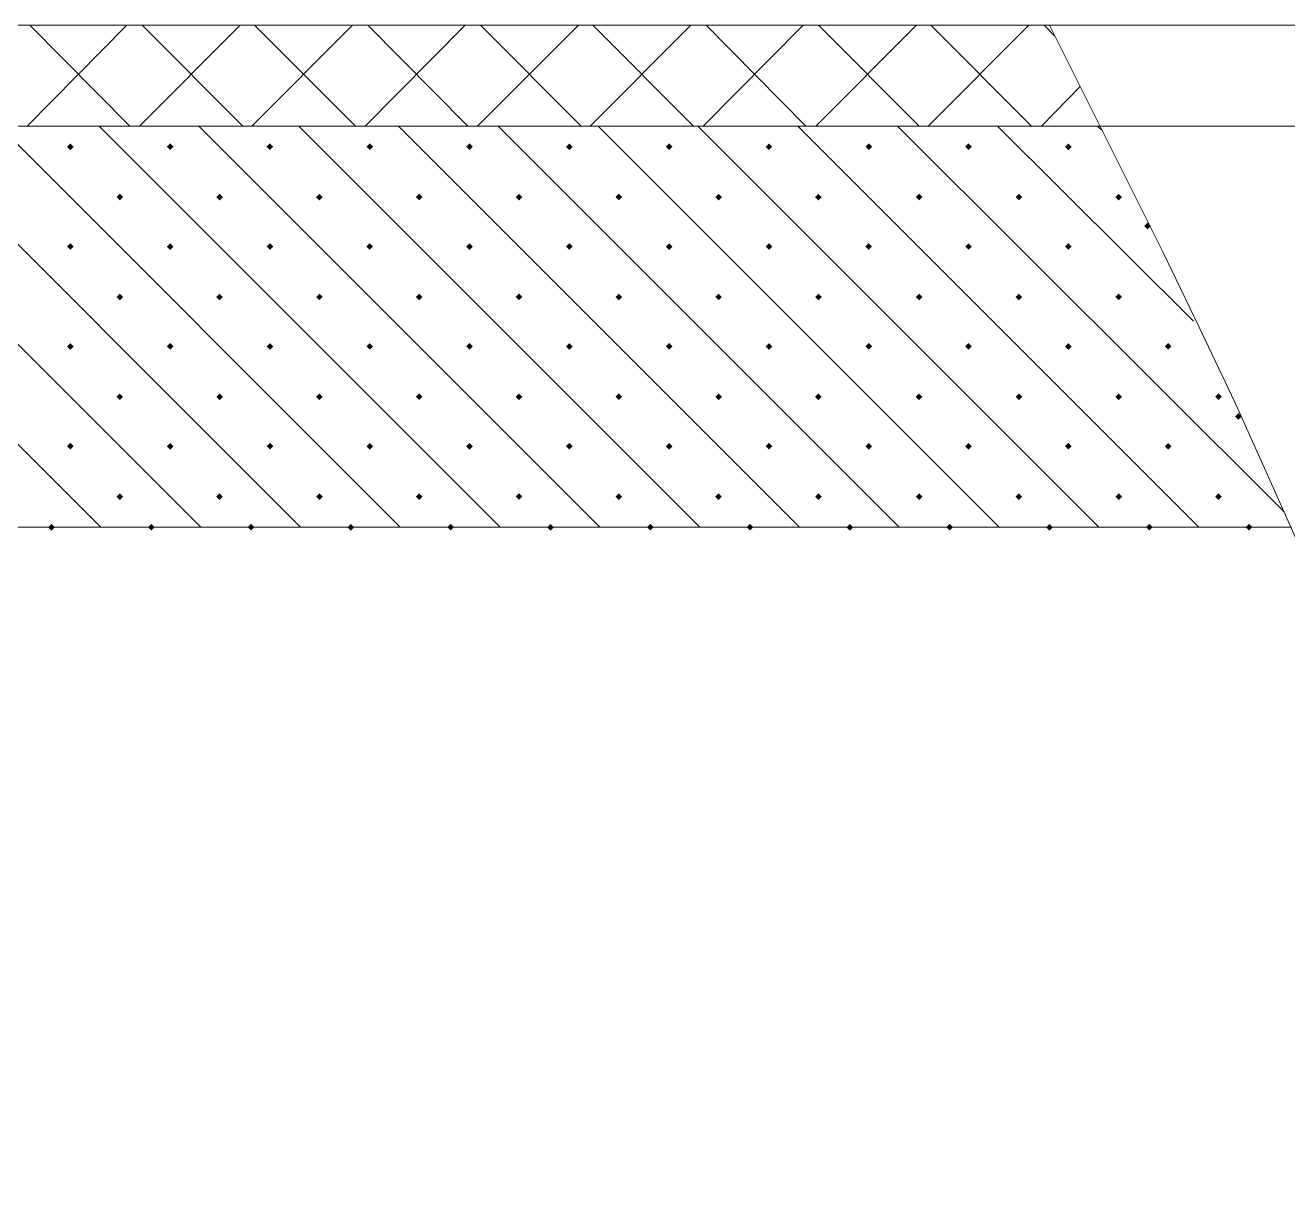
# Model space of a CAD drawing. Header units: millimetres. Extents: x 0 to 414, y 0 to 292.
# Drawn here: x 314.042 to 318.996, y 187.209 to 191.791 of the extents above; entities that cross this region are included whole.
import ezdxf

# ---------------------------------------------------------------- set-up
doc = ezdxf.new("R2010")
doc.units = ezdxf.units.MM

msp = doc.modelspace()

# ---------------------------------------------------------------- hatches: boundary and pattern name
h = msp.add_hatch(color=0)
h.dxf.hatch_style = 2
h.paths.add_polyline_path([(314.219167, 191.301864), (314.206114, 191.314917), (314.219167, 191.327969), (314.232219, 191.314917)])
h = msp.add_hatch(color=0)
h.dxf.hatch_style = 2
h.paths.add_polyline_path([(314.61075, 191.301864), (314.597697, 191.314917), (314.61075, 191.327969), (314.623803, 191.314917)])
h = msp.add_hatch(color=0)
h.dxf.hatch_style = 2
h.paths.add_polyline_path([(315.002333, 191.301864), (314.989281, 191.314917), (315.002333, 191.327969), (315.015386, 191.314917)])
h = msp.add_hatch(color=0)
h.dxf.hatch_style = 2
h.paths.add_polyline_path([(315.393917, 191.301864), (315.380864, 191.314917), (315.393917, 191.327969), (315.406969, 191.314917)])
h = msp.add_hatch(color=0)
h.dxf.hatch_style = 2
h.paths.add_polyline_path([(315.7855, 191.301864), (315.772447, 191.314917), (315.7855, 191.327969), (315.798553, 191.314917)])
h = msp.add_hatch(color=0)
h.dxf.hatch_style = 2
h.paths.add_polyline_path([(316.177083, 191.301864), (316.164031, 191.314917), (316.177083, 191.327969), (316.190136, 191.314917)])
h = msp.add_hatch(color=0)
h.dxf.hatch_style = 2
h.paths.add_polyline_path([(316.568667, 191.301864), (316.555614, 191.314917), (316.568667, 191.327969), (316.581719, 191.314917)])
h = msp.add_hatch(color=0)
h.dxf.hatch_style = 2
h.paths.add_polyline_path([(316.96025, 191.301864), (316.947197, 191.314917), (316.96025, 191.327969), (316.973303, 191.314917)])
h = msp.add_hatch(color=0)
h.dxf.hatch_style = 2
h.paths.add_polyline_path([(317.351833, 191.301864), (317.338781, 191.314917), (317.351833, 191.327969), (317.364886, 191.314917)])
h = msp.add_hatch(color=0)
h.dxf.hatch_style = 2
h.paths.add_polyline_path([(317.743417, 191.301864), (317.730364, 191.314917), (317.743417, 191.327969), (317.756469, 191.314917)])
h = msp.add_hatch(color=0)
h.dxf.hatch_style = 2
h.paths.add_polyline_path([(318.135, 191.301864), (318.121947, 191.314917), (318.135, 191.327969), (318.148053, 191.314917)])
h = msp.add_hatch(color=0)
h.dxf.hatch_style = 2
h.paths.add_polyline_path([(314.413194, 191.104308), (314.400142, 191.117361), (314.413194, 191.130414), (314.426247, 191.117361)])
h = msp.add_hatch(color=0)
h.dxf.hatch_style = 2
h.paths.add_polyline_path([(314.804778, 191.104308), (314.791725, 191.117361), (314.804778, 191.130414), (314.817831, 191.117361)])
h = msp.add_hatch(color=0)
h.dxf.hatch_style = 2
h.paths.add_polyline_path([(315.196361, 191.104308), (315.183308, 191.117361), (315.196361, 191.130414), (315.209414, 191.117361)])
h = msp.add_hatch(color=0)
h.dxf.hatch_style = 2
h.paths.add_polyline_path([(315.587944, 191.104308), (315.574892, 191.117361), (315.587944, 191.130414), (315.600997, 191.117361)])
h = msp.add_hatch(color=0)
h.dxf.hatch_style = 2
h.paths.add_polyline_path([(315.979528, 191.104308), (315.966475, 191.117361), (315.979528, 191.130414), (315.992581, 191.117361)])
h = msp.add_hatch(color=0)
h.dxf.hatch_style = 2
h.paths.add_polyline_path([(316.371111, 191.104308), (316.358058, 191.117361), (316.371111, 191.130414), (316.384164, 191.117361)])
h = msp.add_hatch(color=0)
h.dxf.hatch_style = 2
h.paths.add_polyline_path([(316.762694, 191.104308), (316.749642, 191.117361), (316.762694, 191.130414), (316.775747, 191.117361)])
h = msp.add_hatch(color=0)
h.dxf.hatch_style = 2
h.paths.add_polyline_path([(317.154278, 191.104308), (317.141225, 191.117361), (317.154278, 191.130414), (317.167331, 191.117361)])
h = msp.add_hatch(color=0)
h.dxf.hatch_style = 2
h.paths.add_polyline_path([(317.549389, 191.104308), (317.536336, 191.117361), (317.549389, 191.130414), (317.562442, 191.117361)])
h = msp.add_hatch(color=0)
h.dxf.hatch_style = 2
h.paths.add_polyline_path([(317.940972, 191.104308), (317.927919, 191.117361), (317.940972, 191.130414), (317.954025, 191.117361)])
h = msp.add_hatch(color=0)
h.dxf.hatch_style = 2
h.paths.add_polyline_path([(318.332556, 191.104308), (318.319503, 191.117361), (318.332556, 191.130414), (318.345608, 191.117361)])
h = msp.add_hatch(color=0)
h.dxf.hatch_style = 2
h.paths.add_polyline_path([(318.445444, 190.991419), (318.432392, 191.004472), (318.445444, 191.017525), (318.458497, 191.004472)])
h = msp.add_hatch(color=0)
h.dxf.hatch_style = 2
h.paths.add_polyline_path([(314.219167, 190.910281), (314.206114, 190.923333), (314.219167, 190.936386), (314.232219, 190.923333)])
h = msp.add_hatch(color=0)
h.dxf.hatch_style = 2
h.paths.add_polyline_path([(314.61075, 190.910281), (314.597697, 190.923333), (314.61075, 190.936386), (314.623803, 190.923333)])
h = msp.add_hatch(color=0)
h.dxf.hatch_style = 2
h.paths.add_polyline_path([(315.002333, 190.910281), (314.989281, 190.923333), (315.002333, 190.936386), (315.015386, 190.923333)])
h = msp.add_hatch(color=0)
h.dxf.hatch_style = 2
h.paths.add_polyline_path([(315.393917, 190.910281), (315.380864, 190.923333), (315.393917, 190.936386), (315.406969, 190.923333)])
h = msp.add_hatch(color=0)
h.dxf.hatch_style = 2
h.paths.add_polyline_path([(315.7855, 190.910281), (315.772447, 190.923333), (315.7855, 190.936386), (315.798553, 190.923333)])
h = msp.add_hatch(color=0)
h.dxf.hatch_style = 2
h.paths.add_polyline_path([(316.177083, 190.910281), (316.164031, 190.923333), (316.177083, 190.936386), (316.190136, 190.923333)])
h = msp.add_hatch(color=0)
h.dxf.hatch_style = 2
h.paths.add_polyline_path([(316.568667, 190.910281), (316.555614, 190.923333), (316.568667, 190.936386), (316.581719, 190.923333)])
h = msp.add_hatch(color=0)
h.dxf.hatch_style = 2
h.paths.add_polyline_path([(316.96025, 190.910281), (316.947197, 190.923333), (316.96025, 190.936386), (316.973303, 190.923333)])
h = msp.add_hatch(color=0)
h.dxf.hatch_style = 2
h.paths.add_polyline_path([(317.351833, 190.910281), (317.338781, 190.923333), (317.351833, 190.936386), (317.364886, 190.923333)])
h = msp.add_hatch(color=0)
h.dxf.hatch_style = 2
h.paths.add_polyline_path([(317.743417, 190.910281), (317.730364, 190.923333), (317.743417, 190.936386), (317.756469, 190.923333)])
h = msp.add_hatch(color=0)
h.dxf.hatch_style = 2
h.paths.add_polyline_path([(318.135, 190.910281), (318.121947, 190.923333), (318.135, 190.936386), (318.148053, 190.923333)])
h = msp.add_hatch(color=0)
h.dxf.hatch_style = 2
h.paths.add_polyline_path([(314.413194, 190.712725), (314.400142, 190.725778), (314.413194, 190.738831), (314.426247, 190.725778)])
h = msp.add_hatch(color=0)
h.dxf.hatch_style = 2
h.paths.add_polyline_path([(314.804778, 190.712725), (314.791725, 190.725778), (314.804778, 190.738831), (314.817831, 190.725778)])
h = msp.add_hatch(color=0)
h.dxf.hatch_style = 2
h.paths.add_polyline_path([(315.196361, 190.712725), (315.183308, 190.725778), (315.196361, 190.738831), (315.209414, 190.725778)])
h = msp.add_hatch(color=0)
h.dxf.hatch_style = 2
h.paths.add_polyline_path([(315.587944, 190.712725), (315.574892, 190.725778), (315.587944, 190.738831), (315.600997, 190.725778)])
h = msp.add_hatch(color=0)
h.dxf.hatch_style = 2
h.paths.add_polyline_path([(315.979528, 190.712725), (315.966475, 190.725778), (315.979528, 190.738831), (315.992581, 190.725778)])
h = msp.add_hatch(color=0)
h.dxf.hatch_style = 2
h.paths.add_polyline_path([(316.371111, 190.712725), (316.358058, 190.725778), (316.371111, 190.738831), (316.384164, 190.725778)])
h = msp.add_hatch(color=0)
h.dxf.hatch_style = 2
h.paths.add_polyline_path([(316.762694, 190.712725), (316.749642, 190.725778), (316.762694, 190.738831), (316.775747, 190.725778)])
h = msp.add_hatch(color=0)
h.dxf.hatch_style = 2
h.paths.add_polyline_path([(317.154278, 190.712725), (317.141225, 190.725778), (317.154278, 190.738831), (317.167331, 190.725778)])
h = msp.add_hatch(color=0)
h.dxf.hatch_style = 2
h.paths.add_polyline_path([(317.549389, 190.712725), (317.536336, 190.725778), (317.549389, 190.738831), (317.562442, 190.725778)])
h = msp.add_hatch(color=0)
h.dxf.hatch_style = 2
h.paths.add_polyline_path([(317.940972, 190.712725), (317.927919, 190.725778), (317.940972, 190.738831), (317.954025, 190.725778)])
h = msp.add_hatch(color=0)
h.dxf.hatch_style = 2
h.paths.add_polyline_path([(318.332556, 190.712725), (318.319503, 190.725778), (318.332556, 190.738831), (318.345608, 190.725778)])
h = msp.add_hatch(color=0)
h.dxf.hatch_style = 2
h.paths.add_polyline_path([(314.219167, 190.518697), (314.206114, 190.53175), (314.219167, 190.544803), (314.232219, 190.53175)])
h = msp.add_hatch(color=0)
h.dxf.hatch_style = 2
h.paths.add_polyline_path([(314.61075, 190.518697), (314.597697, 190.53175), (314.61075, 190.544803), (314.623803, 190.53175)])
h = msp.add_hatch(color=0)
h.dxf.hatch_style = 2
h.paths.add_polyline_path([(315.002333, 190.518697), (314.989281, 190.53175), (315.002333, 190.544803), (315.015386, 190.53175)])
h = msp.add_hatch(color=0)
h.dxf.hatch_style = 2
h.paths.add_polyline_path([(315.393917, 190.518697), (315.380864, 190.53175), (315.393917, 190.544803), (315.406969, 190.53175)])
h = msp.add_hatch(color=0)
h.dxf.hatch_style = 2
h.paths.add_polyline_path([(315.7855, 190.518697), (315.772447, 190.53175), (315.7855, 190.544803), (315.798553, 190.53175)])
h = msp.add_hatch(color=0)
h.dxf.hatch_style = 2
h.paths.add_polyline_path([(316.177083, 190.518697), (316.164031, 190.53175), (316.177083, 190.544803), (316.190136, 190.53175)])
h = msp.add_hatch(color=0)
h.dxf.hatch_style = 2
h.paths.add_polyline_path([(316.568667, 190.518697), (316.555614, 190.53175), (316.568667, 190.544803), (316.581719, 190.53175)])
h = msp.add_hatch(color=0)
h.dxf.hatch_style = 2
h.paths.add_polyline_path([(316.96025, 190.518697), (316.947197, 190.53175), (316.96025, 190.544803), (316.973303, 190.53175)])
h = msp.add_hatch(color=0)
h.dxf.hatch_style = 2
h.paths.add_polyline_path([(317.351833, 190.518697), (317.338781, 190.53175), (317.351833, 190.544803), (317.364886, 190.53175)])
h = msp.add_hatch(color=0)
h.dxf.hatch_style = 2
h.paths.add_polyline_path([(317.743417, 190.518697), (317.730364, 190.53175), (317.743417, 190.544803), (317.756469, 190.53175)])
h = msp.add_hatch(color=0)
h.dxf.hatch_style = 2
h.paths.add_polyline_path([(318.135, 190.518697), (318.121947, 190.53175), (318.135, 190.544803), (318.148053, 190.53175)])
h = msp.add_hatch(color=0)
h.dxf.hatch_style = 2
h.paths.add_polyline_path([(318.526583, 190.518697), (318.513531, 190.53175), (318.526583, 190.544803), (318.539636, 190.53175)])
h = msp.add_hatch(color=0)
h.dxf.hatch_style = 2
h.paths.add_polyline_path([(314.413194, 190.321142), (314.400142, 190.334194), (314.413194, 190.347247), (314.426247, 190.334194)])
h = msp.add_hatch(color=0)
h.dxf.hatch_style = 2
h.paths.add_polyline_path([(314.804778, 190.321142), (314.791725, 190.334194), (314.804778, 190.347247), (314.817831, 190.334194)])
h = msp.add_hatch(color=0)
h.dxf.hatch_style = 2
h.paths.add_polyline_path([(315.196361, 190.321142), (315.183308, 190.334194), (315.196361, 190.347247), (315.209414, 190.334194)])
h = msp.add_hatch(color=0)
h.dxf.hatch_style = 2
h.paths.add_polyline_path([(315.587944, 190.321142), (315.574892, 190.334194), (315.587944, 190.347247), (315.600997, 190.334194)])
h = msp.add_hatch(color=0)
h.dxf.hatch_style = 2
h.paths.add_polyline_path([(315.979528, 190.321142), (315.966475, 190.334194), (315.979528, 190.347247), (315.992581, 190.334194)])
h = msp.add_hatch(color=0)
h.dxf.hatch_style = 2
h.paths.add_polyline_path([(316.371111, 190.321142), (316.358058, 190.334194), (316.371111, 190.347247), (316.384164, 190.334194)])
h = msp.add_hatch(color=0)
h.dxf.hatch_style = 2
h.paths.add_polyline_path([(316.762694, 190.321142), (316.749642, 190.334194), (316.762694, 190.347247), (316.775747, 190.334194)])
h = msp.add_hatch(color=0)
h.dxf.hatch_style = 2
h.paths.add_polyline_path([(317.154278, 190.321142), (317.141225, 190.334194), (317.154278, 190.347247), (317.167331, 190.334194)])
h = msp.add_hatch(color=0)
h.dxf.hatch_style = 2
h.paths.add_polyline_path([(317.549389, 190.321142), (317.536336, 190.334194), (317.549389, 190.347247), (317.562442, 190.334194)])
h = msp.add_hatch(color=0)
h.dxf.hatch_style = 2
h.paths.add_polyline_path([(317.940972, 190.321142), (317.927919, 190.334194), (317.940972, 190.347247), (317.954025, 190.334194)])
h = msp.add_hatch(color=0)
h.dxf.hatch_style = 2
h.paths.add_polyline_path([(318.332556, 190.321142), (318.319503, 190.334194), (318.332556, 190.347247), (318.345608, 190.334194)])
h = msp.add_hatch(color=0)
h.dxf.hatch_style = 2
h.paths.add_polyline_path([(318.724139, 190.321142), (318.711086, 190.334194), (318.724139, 190.347247), (318.737192, 190.334194)])
h = msp.add_hatch(color=0)
h.dxf.hatch_style = 2
h.paths.add_polyline_path([(318.80175, 190.243531), (318.788697, 190.256583), (318.80175, 190.269636), (318.814803, 190.256583)])
h = msp.add_hatch(color=0)
h.dxf.hatch_style = 2
h.paths.add_polyline_path([(314.219167, 190.127114), (314.206114, 190.140167), (314.219167, 190.153219), (314.232219, 190.140167)])
h = msp.add_hatch(color=0)
h.dxf.hatch_style = 2
h.paths.add_polyline_path([(314.61075, 190.127114), (314.597697, 190.140167), (314.61075, 190.153219), (314.623803, 190.140167)])
h = msp.add_hatch(color=0)
h.dxf.hatch_style = 2
h.paths.add_polyline_path([(315.002333, 190.127114), (314.989281, 190.140167), (315.002333, 190.153219), (315.015386, 190.140167)])
h = msp.add_hatch(color=0)
h.dxf.hatch_style = 2
h.paths.add_polyline_path([(315.393917, 190.127114), (315.380864, 190.140167), (315.393917, 190.153219), (315.406969, 190.140167)])
h = msp.add_hatch(color=0)
h.dxf.hatch_style = 2
h.paths.add_polyline_path([(315.7855, 190.127114), (315.772447, 190.140167), (315.7855, 190.153219), (315.798553, 190.140167)])
h = msp.add_hatch(color=0)
h.dxf.hatch_style = 2
h.paths.add_polyline_path([(316.177083, 190.127114), (316.164031, 190.140167), (316.177083, 190.153219), (316.190136, 190.140167)])
h = msp.add_hatch(color=0)
h.dxf.hatch_style = 2
h.paths.add_polyline_path([(316.568667, 190.127114), (316.555614, 190.140167), (316.568667, 190.153219), (316.581719, 190.140167)])
h = msp.add_hatch(color=0)
h.dxf.hatch_style = 2
h.paths.add_polyline_path([(316.96025, 190.127114), (316.947197, 190.140167), (316.96025, 190.153219), (316.973303, 190.140167)])
h = msp.add_hatch(color=0)
h.dxf.hatch_style = 2
h.paths.add_polyline_path([(317.351833, 190.127114), (317.338781, 190.140167), (317.351833, 190.153219), (317.364886, 190.140167)])
h = msp.add_hatch(color=0)
h.dxf.hatch_style = 2
h.paths.add_polyline_path([(317.743417, 190.127114), (317.730364, 190.140167), (317.743417, 190.153219), (317.756469, 190.140167)])
h = msp.add_hatch(color=0)
h.dxf.hatch_style = 2
h.paths.add_polyline_path([(318.135, 190.127114), (318.121947, 190.140167), (318.135, 190.153219), (318.148053, 190.140167)])
h = msp.add_hatch(color=0)
h.dxf.hatch_style = 2
h.paths.add_polyline_path([(318.526583, 190.127114), (318.513531, 190.140167), (318.526583, 190.153219), (318.539636, 190.140167)])
h = msp.add_hatch(color=0)
h.dxf.hatch_style = 2
h.paths.add_polyline_path([(314.413194, 189.929558), (314.400142, 189.942611), (314.413194, 189.955664), (314.426247, 189.942611)])
h = msp.add_hatch(color=0)
h.dxf.hatch_style = 2
h.paths.add_polyline_path([(314.804778, 189.929558), (314.791725, 189.942611), (314.804778, 189.955664), (314.817831, 189.942611)])
h = msp.add_hatch(color=0)
h.dxf.hatch_style = 2
h.paths.add_polyline_path([(315.196361, 189.929558), (315.183308, 189.942611), (315.196361, 189.955664), (315.209414, 189.942611)])
h = msp.add_hatch(color=0)
h.dxf.hatch_style = 2
h.paths.add_polyline_path([(315.587944, 189.929558), (315.574892, 189.942611), (315.587944, 189.955664), (315.600997, 189.942611)])
h = msp.add_hatch(color=0)
h.dxf.hatch_style = 2
h.paths.add_polyline_path([(315.979528, 189.929558), (315.966475, 189.942611), (315.979528, 189.955664), (315.992581, 189.942611)])
h = msp.add_hatch(color=0)
h.dxf.hatch_style = 2
h.paths.add_polyline_path([(316.371111, 189.929558), (316.358058, 189.942611), (316.371111, 189.955664), (316.384164, 189.942611)])
h = msp.add_hatch(color=0)
h.dxf.hatch_style = 2
h.paths.add_polyline_path([(316.762694, 189.929558), (316.749642, 189.942611), (316.762694, 189.955664), (316.775747, 189.942611)])
h = msp.add_hatch(color=0)
h.dxf.hatch_style = 2
h.paths.add_polyline_path([(317.154278, 189.929558), (317.141225, 189.942611), (317.154278, 189.955664), (317.167331, 189.942611)])
h = msp.add_hatch(color=0)
h.dxf.hatch_style = 2
h.paths.add_polyline_path([(317.549389, 189.929558), (317.536336, 189.942611), (317.549389, 189.955664), (317.562442, 189.942611)])
h = msp.add_hatch(color=0)
h.dxf.hatch_style = 2
h.paths.add_polyline_path([(317.940972, 189.929558), (317.927919, 189.942611), (317.940972, 189.955664), (317.954025, 189.942611)])
h = msp.add_hatch(color=0)
h.dxf.hatch_style = 2
h.paths.add_polyline_path([(318.332556, 189.929558), (318.319503, 189.942611), (318.332556, 189.955664), (318.345608, 189.942611)])
h = msp.add_hatch(color=0)
h.dxf.hatch_style = 2
h.paths.add_polyline_path([(318.724139, 189.929558), (318.711086, 189.942611), (318.724139, 189.955664), (318.737192, 189.942611)])
h = msp.add_hatch(color=0)
h.dxf.hatch_style = 2
h.paths.add_polyline_path([(314.145083, 189.809614), (314.132031, 189.822667), (314.145083, 189.835719), (314.158136, 189.822667)])
h = msp.add_hatch(color=0)
h.dxf.hatch_style = 2
h.paths.add_polyline_path([(314.536667, 189.809614), (314.523614, 189.822667), (314.536667, 189.835719), (314.549719, 189.822667)])
h = msp.add_hatch(color=0)
h.dxf.hatch_style = 2
h.paths.add_polyline_path([(314.92825, 189.809614), (314.915197, 189.822667), (314.92825, 189.835719), (314.941303, 189.822667)])
h = msp.add_hatch(color=0)
h.dxf.hatch_style = 2
h.paths.add_polyline_path([(315.319833, 189.809614), (315.306781, 189.822667), (315.319833, 189.835719), (315.332886, 189.822667)])
h = msp.add_hatch(color=0)
h.dxf.hatch_style = 2
h.paths.add_polyline_path([(315.711417, 189.809614), (315.698364, 189.822667), (315.711417, 189.835719), (315.724469, 189.822667)])
h = msp.add_hatch(color=0)
h.dxf.hatch_style = 2
h.paths.add_polyline_path([(316.103, 189.809614), (316.089947, 189.822667), (316.103, 189.835719), (316.116053, 189.822667)])
h = msp.add_hatch(color=0)
h.dxf.hatch_style = 2
h.paths.add_polyline_path([(316.494583, 189.809614), (316.481531, 189.822667), (316.494583, 189.835719), (316.507636, 189.822667)])
h = msp.add_hatch(color=0)
h.dxf.hatch_style = 2
h.paths.add_polyline_path([(316.886167, 189.809614), (316.873114, 189.822667), (316.886167, 189.835719), (316.899219, 189.822667)])
h = msp.add_hatch(color=0)
h.dxf.hatch_style = 2
h.paths.add_polyline_path([(317.27775, 189.809614), (317.264697, 189.822667), (317.27775, 189.835719), (317.290803, 189.822667)])
h = msp.add_hatch(color=0)
h.dxf.hatch_style = 2
h.paths.add_polyline_path([(317.669333, 189.809614), (317.656281, 189.822667), (317.669333, 189.835719), (317.682386, 189.822667)])
h = msp.add_hatch(color=0)
h.dxf.hatch_style = 2
h.paths.add_polyline_path([(318.060917, 189.809614), (318.047864, 189.822667), (318.060917, 189.835719), (318.073969, 189.822667)])
h = msp.add_hatch(color=0)
h.dxf.hatch_style = 2
h.paths.add_polyline_path([(318.4525, 189.809614), (318.439447, 189.822667), (318.4525, 189.835719), (318.465553, 189.822667)])
h = msp.add_hatch(color=0)
h.dxf.hatch_style = 2
h.paths.add_polyline_path([(318.844083, 189.809614), (318.831031, 189.822667), (318.844083, 189.835719), (318.857136, 189.822667)])

# ---------------------------------------------------------------- linework, layer by layer
at = {"color": 0, "lineweight": 0}
for points in [[(318.060917, 191.791167), (288.95675, 191.791167)], [(314.049833, 191.396056), (314.441417, 191.791167)], [(314.452, 191.396056), (314.060417, 191.791167)], [(314.490806, 191.396056), (314.885917, 191.791167)], [(314.8965, 191.396056), (314.501389, 191.791167)], [(314.931778, 191.396056), (315.326889, 191.791167)], [(315.337472, 191.396056), (314.942361, 191.791167)], [(315.376278, 191.396056), (315.767861, 191.791167)], [(315.778444, 191.396056), (315.386861, 191.791167)], [(315.81725, 191.396056), (316.212361, 191.791167)], [(316.222944, 191.396056), (315.827833, 191.791167)], [(316.258222, 191.396056), (316.653333, 191.791167)], [(316.663917, 191.396056), (316.268806, 191.791167)], [(316.702722, 191.396056), (317.094306, 191.791167)], [(317.104889, 191.396056), (316.713306, 191.791167)], [(317.143694, 191.396056), (317.538806, 191.791167)], [(317.549389, 191.396056), (317.154278, 191.791167)], [(317.584667, 191.396056), (317.979778, 191.791167)], [(317.990361, 191.396056), (317.59525, 191.791167)], [(318.082083, 191.748833), (318.03975, 191.791167)], [(318.060917, 191.791167), (318.35725, 191.1985), (318.505417, 190.902167), (318.646528, 190.609361), (318.787639, 190.313028), (318.921694, 190.016694), (319.052222, 189.723889), (319.175694, 189.427556), (319.288583, 189.13475), (319.394417, 188.841944), (319.443806, 188.693778), (319.493194, 188.549139), (319.535528, 188.400972), (319.577861, 188.256333), (319.616667, 188.108167), (319.655472, 187.963528), (319.687222, 187.818889), (319.715444, 187.67425), (319.743667, 187.526083), (319.764833, 187.381444), (319.786, 187.236806), (319.800111, 187.092167)], [(318.060917, 191.791167), (322.834, 191.791167)], [(318.060917, 191.791167), (328.750083, 191.791167)], [(318.561861, 191.791167), (324.174556, 191.791167)], [(318.029167, 191.396056), (318.180861, 191.551278)], [(318.258472, 191.396056), (306.327528, 191.396056)], [(314.339111, 189.822667), (312.765722, 191.396056)], [(314.730694, 189.822667), (313.157306, 191.396056)], [(315.122278, 189.822667), (313.548889, 191.396056)], [(315.513861, 189.822667), (313.940472, 191.396056)], [(315.905444, 189.822667), (314.332056, 191.396056)], [(316.297028, 189.822667), (314.723639, 191.396056)], [(316.688611, 189.822667), (315.115222, 191.396056)], [(317.080194, 189.822667), (315.506806, 191.396056)], [(317.471778, 189.822667), (315.898389, 191.396056)], [(317.863361, 189.822667), (316.289972, 191.396056)], [(318.254944, 189.822667), (316.681556, 191.396056)], [(318.646528, 189.822667), (317.073139, 191.396056)], [(318.981667, 189.882639), (317.464722, 191.396056)], [(318.625361, 190.630528), (317.856306, 191.396056)], [(318.184389, 191.396056), (324.174556, 191.396056)], [(318.269056, 191.378417), (318.247889, 191.396056)], [(319.009889, 189.822667), (292.540972, 189.822667)]]:
    msp.add_lwpolyline(points, dxfattribs=at)

doc.saveas('drawing.dxf')
